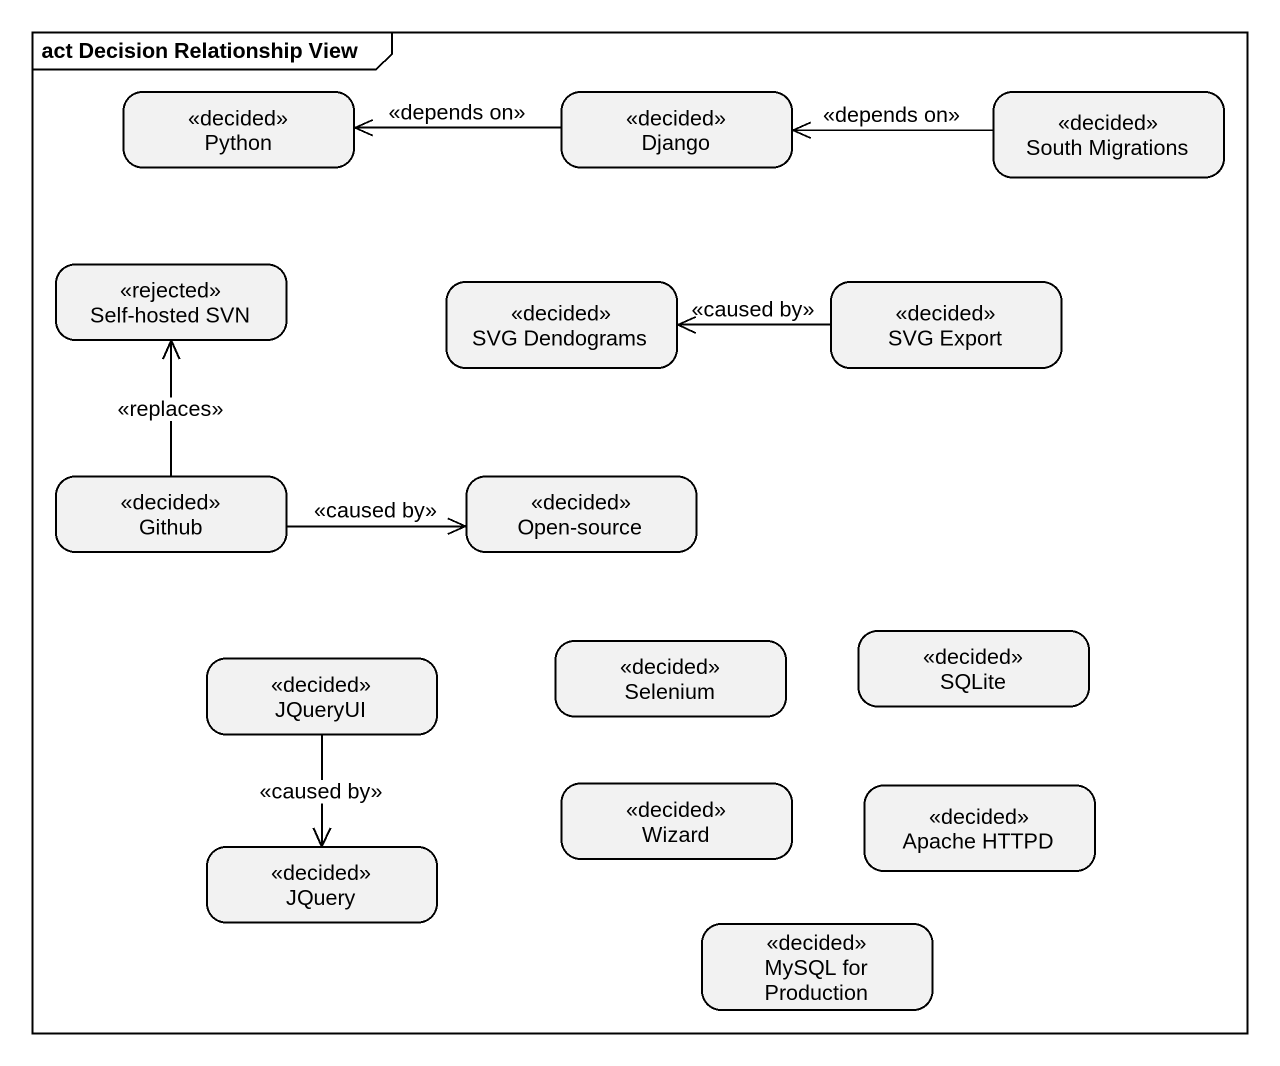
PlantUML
@startuml
mainframe act Decision Relationship View
hide empty description
state Python <<decided>>
state Django <<decided>>
state "South Migrations" as South_Migrations <<decided>>
state "Self-hosted SVN" as Self_hosted_SVN <<rejected>>
state "SVG Dendograms" as SVG_Dendograms <<decided>>
state "SVG Export" as SVG_Export <<decided>>
state Github <<decided>>
state "Open-source" as Open_source <<decided>>
state JQueryUI <<decided>>
state Selenium <<decided>>
state SQLite <<decided>>
state Wizard <<decided>>
state "Apache HTTPD" as Apache_HTTPD <<decided>>
state JQuery <<decided>>
state "MySQL for Production" as MySQL_for_Production <<decided>>
Django -left-> Python : <<depends on>>
South_Migrations -left-> Django : <<depends on>>
SVG_Export -left-> SVG_Dendograms : <<caused by>>
Github -up-> Self_hosted_SVN : <<replaces>>
Github -right-> Open_source : <<caused by>>
JQueryUI --> JQuery : <<caused by>>
@enduml
